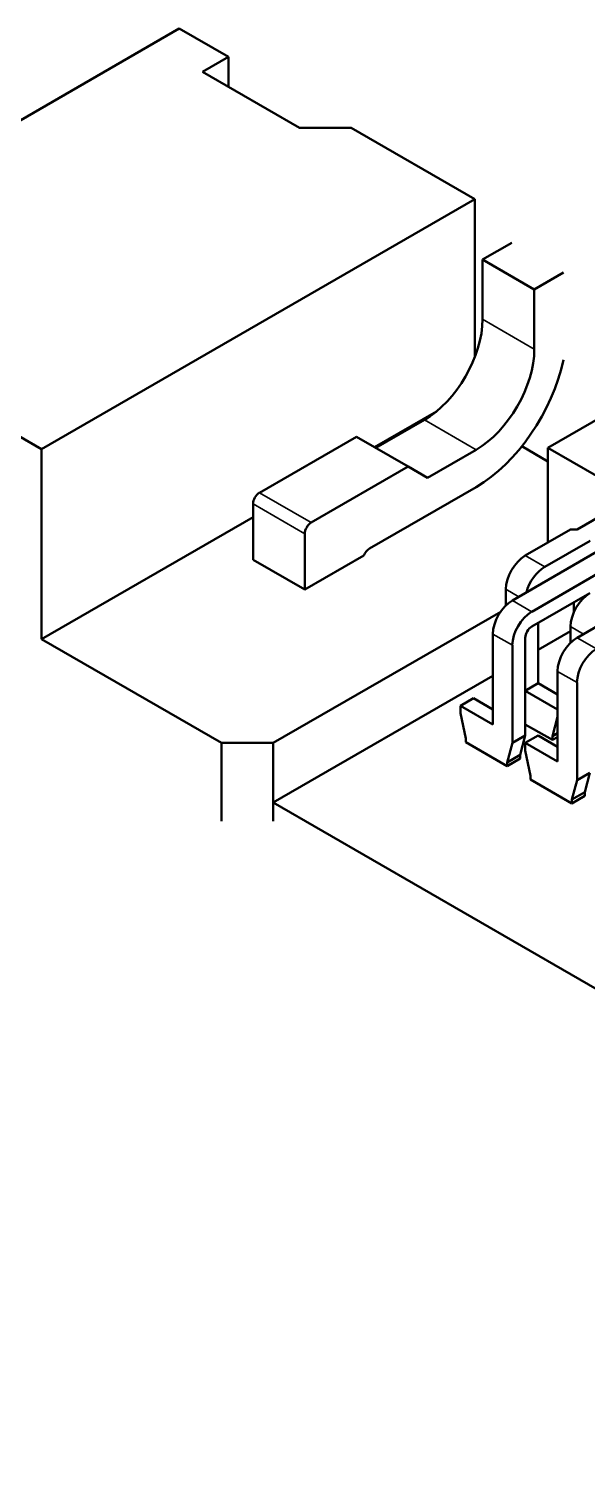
# Model space of a CAD drawing. Header units: millimetres. Extents: x 3137 to 5094, y 789 to 1822.
# Drawn here: x 3988.32 to 3994.43, y 1499.65 to 1515.31 of the extents above; entities that cross this region are included whole.
import ezdxf

# ---------------------------------------------------------------- set-up
doc = ezdxf.new("R2010")
doc.units = ezdxf.units.MM
doc.header["$LTSCALE"] = 1.8
doc.layers.add('외형선(ISO)', color=7, linetype='Continuous', lineweight=50)
doc.layers.add('좁은 외형선(ISO)', color=7, linetype='Continuous', lineweight=35)

msp = doc.modelspace()

# ---------------------------------------------------------------- linework, layer by layer
at = {"layer": '외형선(ISO)'}
for p, q in [((3989.97, 1515.312), (3985.233, 1512.577)), ((3990.508, 1515.002), (3989.97, 1515.312)), ((3990.225, 1514.838), (3990.508, 1515.002)), ((3990.508, 1515.002), (3990.508, 1514.675)), ((3990.225, 1514.838), (3991.286, 1514.226)), ((3991.851, 1514.226), (3991.286, 1514.226)), ((3993.202, 1513.446), (3991.851, 1514.226)), ((3988.464, 1510.711), (3993.202, 1513.446)), ((3993.202, 1511.716), (3993.202, 1513.446)), ((3993.287, 1512.785), (3993.605, 1512.969)), ((3993.287, 1512.132), (3993.287, 1512.785)), ((3993.287, 1512.785), (3993.852, 1512.458)), ((3994.171, 1512.642), (3993.852, 1512.458)), ((3988.464, 1510.711), (3985.233, 1512.577)), ((3993.852, 1511.805), (3993.852, 1512.458)), ((3992.106, 1510.731), (3992.784, 1511.123)), ((3994.602, 1511.07), (3994.001, 1510.723)), ((3992.12, 1510.723), (3992.65, 1511.03)), ((3991.908, 1510.846), (3990.847, 1510.233)), ((3991.908, 1510.846), (3992.474, 1510.519)), ((3993.717, 1510.741), (3994.001, 1510.576)), ((3988.464, 1508.629), (3988.464, 1510.711)), ((3992.686, 1510.397), (3993.216, 1510.703)), ((3994.001, 1510.723), (3994.001, 1509.687)), ((3994.001, 1510.723), (4023.558, 1493.659)), ((3991.413, 1509.907), (3992.474, 1510.519)), ((3992.474, 1510.519), (3992.686, 1510.397)), ((3992.049, 1509.621), (3993.216, 1510.295)), ((3990.777, 1510.111), (3990.777, 1509.499)), ((3988.464, 1508.629), (3990.777, 1509.964)), ((3994.743, 1510.074), (3994.319, 1509.829)), ((3994.249, 1509.83), (3993.753, 1509.544)), ((3994.249, 1509.83), (3994.319, 1509.829)), ((3991.342, 1509.172), (3991.342, 1509.784)), ((3993.966, 1509.421), (3994.463, 1509.708)), ((3991.342, 1509.172), (3990.777, 1509.499)), ((3991.988, 1509.545), (3991.342, 1509.172)), ((3994.602, 1509.625), (3993.612, 1509.054)), ((3993.824, 1508.931), (3994.814, 1509.503)), ((3993.541, 1509.176), (3993.541, 1508.999)), ((3995.309, 1509.217), (3994.319, 1508.646)), ((3994.461, 1509.135), (3993.824, 1508.768)), ((3994.284, 1508.924), (3994.284, 1509.033)), ((3990.996, 1507.494), (3993.485, 1508.931)), ((3993.895, 1508.147), (3993.895, 1508.809)), ((3993.895, 1508.515), (3994.248, 1508.719)), ((3994.248, 1508.768), (3994.248, 1508.591)), ((3988.464, 1508.629), (3990.43, 1507.494)), ((3993.4, 1508.686), (3993.4, 1507.698)), ((3993.612, 1508.564), (3993.612, 1507.494)), ((3993.753, 1508.646), (3993.753, 1507.576)), ((3994.107, 1508.278), (3994.107, 1507.29)), ((3990.996, 1506.841), (3993.4, 1508.229)), ((3993.753, 1508.066), (3993.895, 1508.147)), ((3994.107, 1508.025), (3993.895, 1508.147)), ((3994.319, 1508.156), (3994.319, 1507.086)), ((3993.046, 1507.902), (3993.188, 1507.984)), ((3993.4, 1507.862), (3993.188, 1507.984)), ((3994.107, 1507.862), (3993.753, 1508.066)), ((3993.4, 1507.698), (3993.046, 1507.902)), ((3993.046, 1507.821), (3993.046, 1507.902)), ((3993.046, 1507.821), (3993.103, 1507.543)), ((3994.05, 1507.568), (3994.107, 1507.78)), ((3994.05, 1507.527), (3993.753, 1507.698)), ((3990.43, 1507.494), (3990.996, 1507.494)), ((3990.43, 1507.494), (3990.43, 1506.637)), ((3990.996, 1507.494), (3990.996, 1506.841)), ((3993.103, 1507.502), (3993.103, 1507.543)), ((3993.555, 1507.241), (3993.103, 1507.502)), ((3993.555, 1507.282), (3993.612, 1507.494)), ((3993.753, 1507.576), (3993.612, 1507.494)), ((3993.697, 1507.363), (3993.753, 1507.576)), ((3993.753, 1507.494), (3993.895, 1507.576)), ((3994.107, 1507.29), (3993.753, 1507.494)), ((3993.753, 1507.412), (3993.753, 1507.494)), ((3994.107, 1507.453), (3993.895, 1507.576)), ((3994.05, 1507.568), (3994.107, 1507.6)), ((3994.05, 1507.568), (3994.05, 1507.527)), ((3994.107, 1507.559), (3994.05, 1507.527)), ((3993.555, 1507.282), (3993.697, 1507.363)), ((3993.697, 1507.323), (3993.555, 1507.241)), ((3993.697, 1507.363), (3993.697, 1507.323)), ((3993.753, 1507.412), (3993.81, 1507.135)), ((3993.555, 1507.241), (3993.555, 1507.282)), ((3993.81, 1507.094), (3993.81, 1507.135)), ((3994.461, 1507.167), (3994.319, 1507.086)), ((3994.404, 1506.955), (3994.461, 1507.167)), ((3994.263, 1506.833), (3993.81, 1507.094)), ((3994.263, 1506.874), (3994.319, 1507.086)), ((3990.996, 1506.637), (3990.996, 1506.841)), ((3990.996, 1506.841), (4019.987, 1490.103)), ((3994.263, 1506.874), (3994.404, 1506.955)), ((3994.404, 1506.914), (3994.263, 1506.833)), ((3994.263, 1506.833), (3994.263, 1506.874)), ((3994.404, 1506.955), (3994.404, 1506.914))]:
    msp.add_line(p, q, dxfattribs=at)
for centre, major_axis, start_param, end_param in [((3992.65, 1511.764), (-0.45, -0.779), 0.785398, 2.356194), ((3993.216, 1511.438), (-0.45, -0.779), 0.785398, 2.356194), ((3993.216, 1511.438), (-0.7, -1.212), 0.785398, 2.088131), ((3990.847, 1510.152), (-0.05, -0.0866), 3.926991, 5.497787), ((3991.413, 1509.825), (-0.05, -0.0866), 3.926991, 5.497787), ((3992.049, 1509.539), (-0.05, -0.0866), 3.926991, 4.974188), ((3993.753, 1509.299), (0.15, 0.26), 0.785398, 2.356194), ((3993.966, 1509.176), (0.15, 0.26), 0.785398, 2.016358), ((3993.612, 1508.809), (0.15, 0.26), 0.785398, 2.356194), ((3994.461, 1508.89), (0.15, 0.26), 0.785398, 2.356194), ((3993.824, 1508.686), (0.15, 0.26), 0.785398, 2.356194), ((3993.824, 1508.686), (0.05, 0.0866), 0.785398, 2.356194), ((3994.319, 1508.401), (0.15, 0.26), 0.785398, 2.356194), ((3994.531, 1508.278), (0.15, 0.26), 0.785398, 2.356194)]:
    msp.add_ellipse(centre, major_axis=major_axis, ratio=0.57735, start_param=start_param, end_param=end_param, dxfattribs=at)
at = {"layer": '좁은 외형선(ISO)'}
for p, q in [((3993.852, 1511.805), (3993.287, 1512.132)), ((3993.216, 1510.703), (3992.65, 1511.03)), ((3990.777, 1510.111), (3991.342, 1509.784)), ((3990.847, 1510.233), (3991.413, 1509.907)), ((3993.753, 1509.544), (3993.966, 1509.421)), ((3993.683, 1509.095), (3993.541, 1509.176)), ((3993.824, 1508.931), (3993.612, 1509.054)), ((3994.39, 1508.686), (3994.248, 1508.768)), ((3993.612, 1508.564), (3993.4, 1508.686)), ((3994.531, 1508.523), (3994.319, 1508.646)), ((3994.319, 1508.156), (3994.107, 1508.278))]:
    msp.add_line(p, q, dxfattribs=at)

doc.saveas('drawing.dxf')
